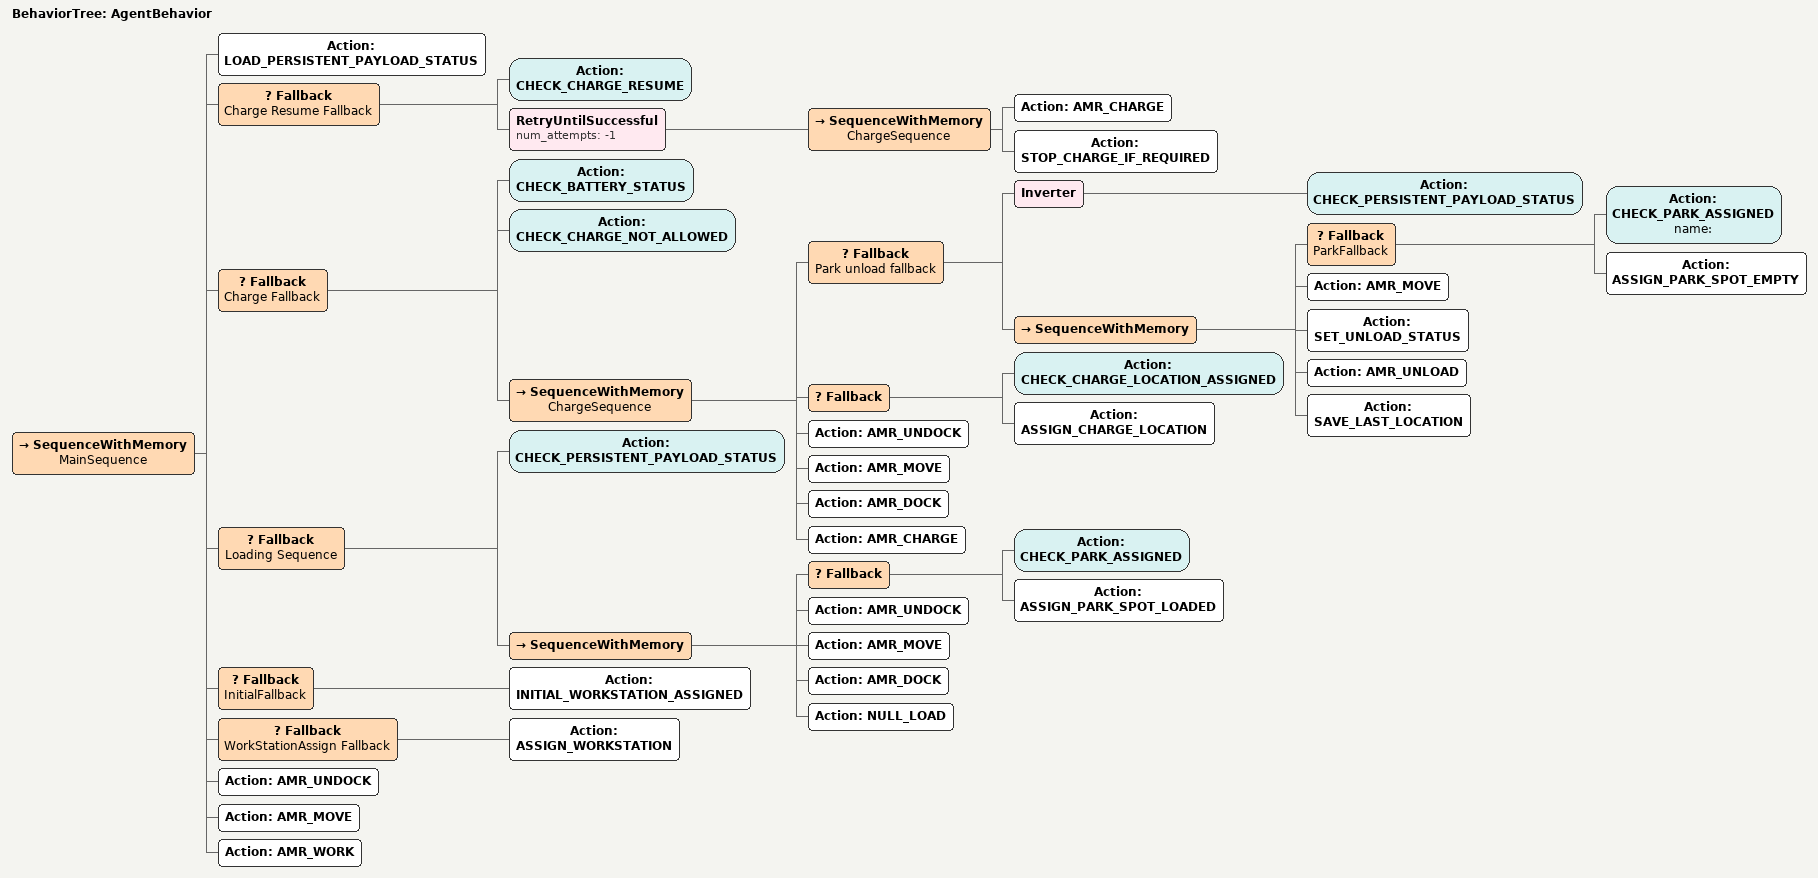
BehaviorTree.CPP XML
<?xml version='1.0' encoding='UTF-8'?>
<root main_tree_to_execute="AgentBehavior" BTCPP_format="4">
    <BehaviorTree ID="AgentBehavior">
        <SequenceWithMemory name="MainSequence">
            <Action ID="LOAD_PERSISTENT_PAYLOAD_STATUS" />
            <Fallback name="Charge Resume Fallback">
                <Action ID="CHECK_CHARGE_RESUME" />
                <RetryUntilSuccessful num_attempts="-1">
                    <SequenceWithMemory name="ChargeSequence">
                        <Action ID="AMR_CHARGE" />
                        <Action ID="STOP_CHARGE_IF_REQUIRED" />
                    </SequenceWithMemory>
                </RetryUntilSuccessful>
            </Fallback>
            <Fallback name="Charge Fallback">
                <Action ID="CHECK_BATTERY_STATUS" />
                <Action ID="CHECK_CHARGE_NOT_ALLOWED" />
                <SequenceWithMemory name="ChargeSequence">
                    <Fallback name="Park unload fallback">
                        <Inverter>
                            <Action ID="CHECK_PERSISTENT_PAYLOAD_STATUS" />
                        </Inverter>
                        <SequenceWithMemory>
                            <Fallback name="ParkFallback">
                                <Action ID="CHECK_PARK_ASSIGNED" name="" />
                                <Action ID="ASSIGN_PARK_SPOT_EMPTY" />
                            </Fallback>
                            <Action ID="AMR_MOVE" />
                            <Action ID="SET_UNLOAD_STATUS" />
                            <Action ID="AMR_UNLOAD" />
                            <Action ID="SAVE_LAST_LOCATION" />
                        </SequenceWithMemory>
                    </Fallback>
                    <Fallback>
                        <Action ID="CHECK_CHARGE_LOCATION_ASSIGNED" />
                        <Action ID="ASSIGN_CHARGE_LOCATION" />
                    </Fallback>
                    <Action ID="AMR_UNDOCK" />
                    <Action ID="AMR_MOVE" />
                    <Action ID="AMR_DOCK" />
                    <Action ID="AMR_CHARGE" />
                </SequenceWithMemory>
            </Fallback>
            <Fallback name="Loading Sequence">
                <Action ID="CHECK_PERSISTENT_PAYLOAD_STATUS" />
                <SequenceWithMemory>
                    <Fallback>
                        <Action ID="CHECK_PARK_ASSIGNED" />
                        <Action ID="ASSIGN_PARK_SPOT_LOADED" />
                    </Fallback>
                    <Action ID="AMR_UNDOCK" />
                    <Action ID="AMR_MOVE" />
                    <Action ID="AMR_DOCK" />
                    <Action ID="NULL_LOAD" />
                </SequenceWithMemory>
            </Fallback>
            <Fallback name="InitialFallback">
                <Action ID="INITIAL_WORKSTATION_ASSIGNED" />
            </Fallback>
            <Fallback name="WorkStationAssign Fallback">
                <Action ID="ASSIGN_WORKSTATION" />
            </Fallback>
            <Action ID="AMR_UNDOCK" />
            <Action ID="AMR_MOVE" />
            <Action ID="AMR_WORK" />
        </SequenceWithMemory>
    </BehaviorTree>
</root>
